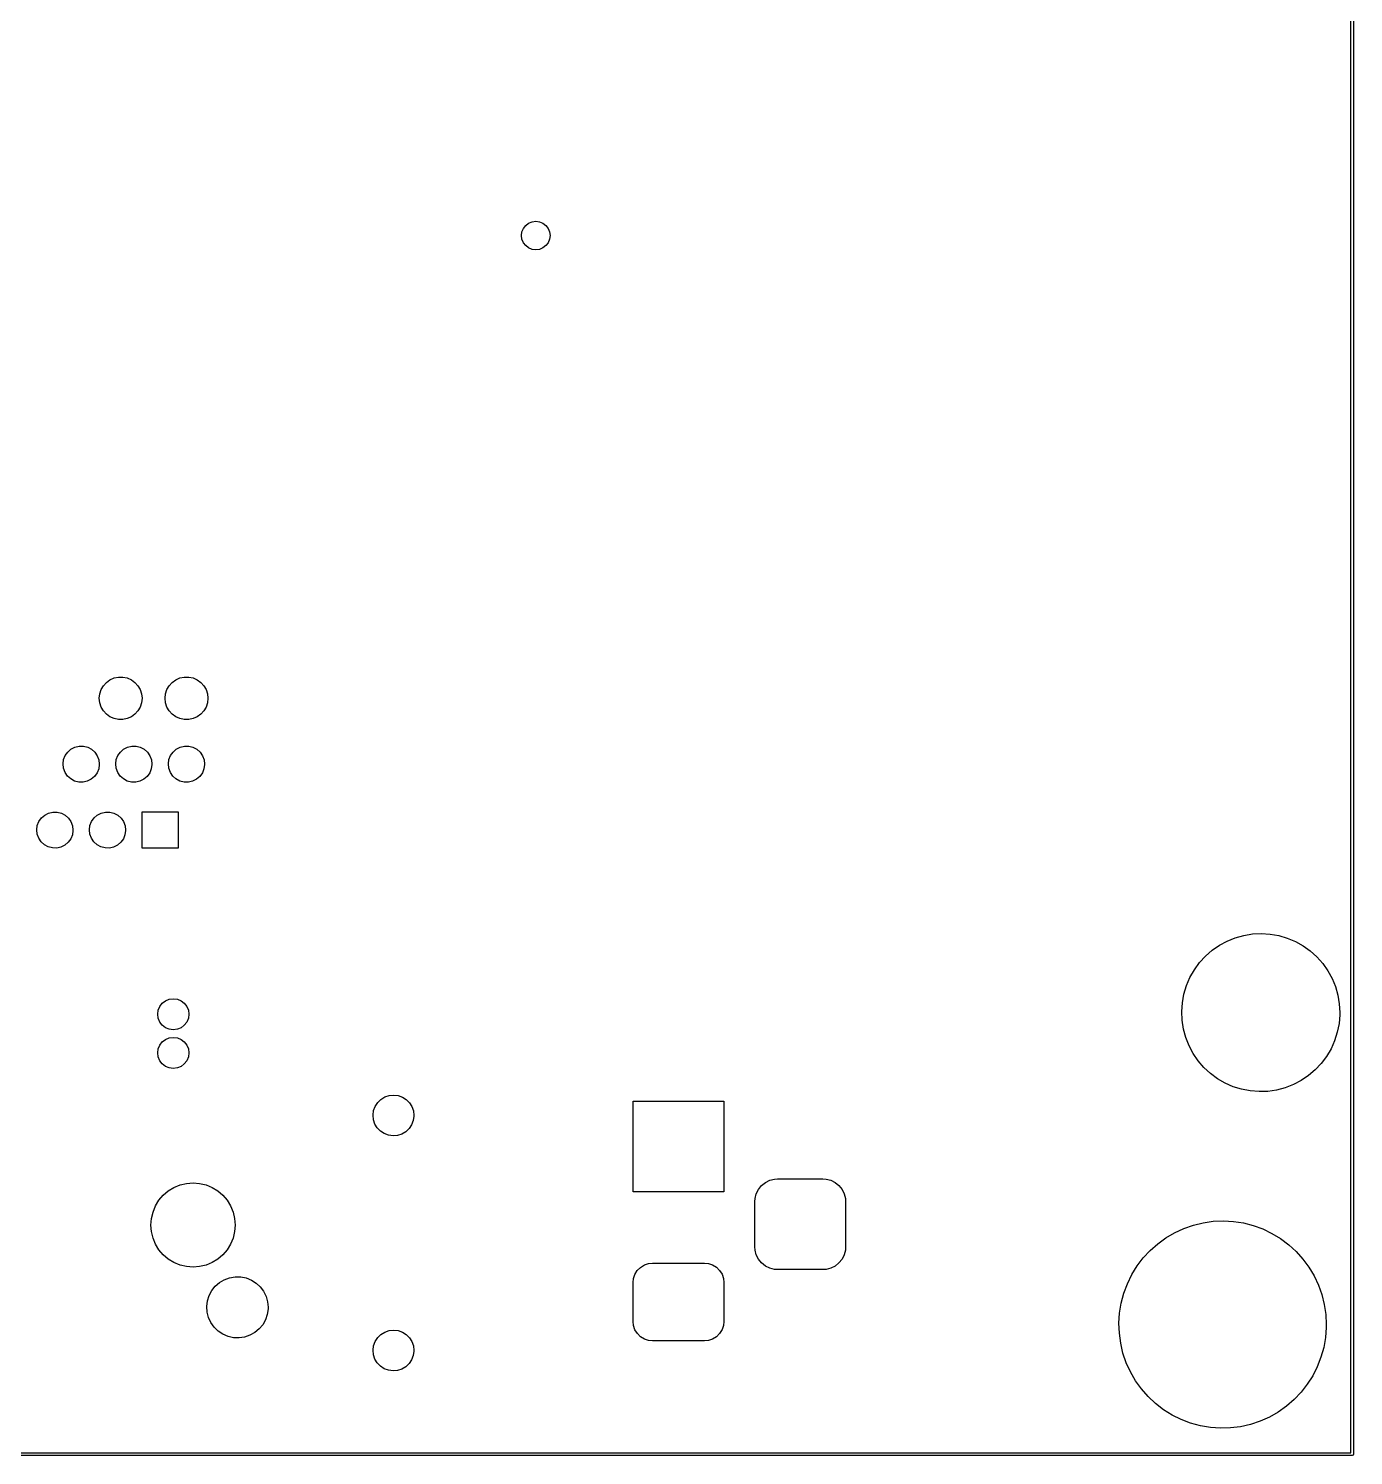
# Model space of a CAD drawing. Extents: x 0 to 4.25, y -4.33 to 0.
# Drawn here: x 2.241 to 4.254, y -4.333 to -2.165 of the extents above; entities that cross this region are included whole.
import ezdxf

# ---------------------------------------------------------------- set-up
doc = ezdxf.new("R2010")
doc.units = 0
doc.header["$MEASUREMENT"] = 0
doc.layers.add('BLACK', color=7, linetype='CONTINUOUS')

msp = doc.modelspace()

# ---------------------------------------------------------------- linework, layer by layer
at = {"layer": 'BLACK', "linetype": 'CONTINUOUS'}
for p, q in [((4.25394, 0), (4.25394, -4.33071)), ((4.25, -4.32874), (4.25, -0.001969)), ((2.99054, -2.4742), (2.9927, -2.46898)), ((2.9927, -2.46898), (2.99615, -2.46449)), ((2.99615, -2.46449), (3.00063, -2.46105)), ((3.00063, -2.46105), (3.00585, -2.45889)), ((3.00585, -2.45889), (3.01146, -2.45815)), ((3.01146, -2.45815), (3.01706, -2.45889)), ((3.01706, -2.45889), (3.02228, -2.46105)), ((3.02228, -2.46105), (3.02677, -2.46449)), ((3.02677, -2.46449), (3.03021, -2.46898)), ((3.03021, -2.46898), (3.03237, -2.4742)), ((2.9898, -2.4798), (2.99054, -2.4742)), ((2.99054, -2.48541), (2.9898, -2.4798)), ((2.9927, -2.49063), (2.99054, -2.48541)), ((2.99615, -2.49511), (2.9927, -2.49063)), ((3.03021, -2.49063), (3.02677, -2.49511)), ((3.03237, -2.48541), (3.03021, -2.49063)), ((3.03237, -2.4742), (3.03311, -2.4798)), ((3.03311, -2.4798), (3.03237, -2.48541)), ((3.00063, -2.49856), (2.99615, -2.49511)), ((3.00585, -2.50072), (3.00063, -2.49856)), ((3.01146, -2.50146), (3.00585, -2.50072)), ((3.01706, -2.50072), (3.01146, -2.50146)), ((3.02228, -2.49856), (3.01706, -2.50072)), ((3.02677, -2.49511), (3.02228, -2.49856)), ((2.35108, -3.16947), (2.35447, -3.16359)), ((2.35447, -3.16359), (2.35901, -3.15854)), ((2.35901, -3.15854), (2.36451, -3.15455)), ((2.36451, -3.15455), (2.37071, -3.15179)), ((2.37071, -3.15179), (2.37735, -3.15037)), ((2.37735, -3.15037), (2.38414, -3.15037)), ((2.38414, -3.15037), (2.39079, -3.15179)), ((2.39079, -3.15179), (2.39699, -3.15455)), ((2.39699, -3.15455), (2.40248, -3.15854)), ((2.40248, -3.15854), (2.40703, -3.16359)), ((2.40703, -3.16359), (2.41042, -3.16947)), ((2.45108, -3.16947), (2.45447, -3.16359)), ((2.45447, -3.16359), (2.45901, -3.15854)), ((2.45901, -3.15854), (2.46451, -3.15455)), ((2.46451, -3.15455), (2.47071, -3.15179)), ((2.47071, -3.15179), (2.47735, -3.15037)), ((2.47735, -3.15037), (2.48414, -3.15037)), ((2.48414, -3.15037), (2.49078, -3.15179)), ((2.49078, -3.15179), (2.49699, -3.15455)), ((2.49699, -3.15455), (2.50248, -3.15854)), ((2.50248, -3.15854), (2.50703, -3.16359)), ((2.50703, -3.16359), (2.51042, -3.16947)), ((2.34827, -3.18268), (2.34898, -3.17592)), ((2.34898, -3.18943), (2.34827, -3.18268)), ((2.34898, -3.17592), (2.35108, -3.16947)), ((2.41042, -3.16947), (2.41252, -3.17592)), ((2.41252, -3.17592), (2.41323, -3.18268)), ((2.41323, -3.18268), (2.41252, -3.18943)), ((2.44827, -3.18268), (2.44898, -3.17592)), ((2.44898, -3.18943), (2.44827, -3.18268)), ((2.44898, -3.17592), (2.45108, -3.16947)), ((2.51042, -3.16947), (2.51252, -3.17592)), ((2.51252, -3.17592), (2.51323, -3.18268)), ((2.51323, -3.18268), (2.51252, -3.18943)), ((2.35108, -3.19589), (2.34898, -3.18943)), ((2.35447, -3.20177), (2.35108, -3.19589)), ((2.35901, -3.20681), (2.35447, -3.20177)), ((2.36451, -3.21081), (2.35901, -3.20681)), ((2.40248, -3.20681), (2.39699, -3.21081)), ((2.40703, -3.20177), (2.40248, -3.20681)), ((2.41042, -3.19589), (2.40703, -3.20177)), ((2.41252, -3.18943), (2.41042, -3.19589)), ((2.45108, -3.19589), (2.44898, -3.18943)), ((2.45447, -3.20177), (2.45108, -3.19589)), ((2.45901, -3.20681), (2.45447, -3.20177)), ((2.46451, -3.21081), (2.45901, -3.20681)), ((2.50248, -3.20681), (2.49699, -3.21081)), ((2.50703, -3.20177), (2.50248, -3.20681)), ((2.51042, -3.19589), (2.50703, -3.20177)), ((2.51252, -3.18943), (2.51042, -3.19589)), ((2.37071, -3.21357), (2.36451, -3.21081)), ((2.37735, -3.21498), (2.37071, -3.21357)), ((2.38414, -3.21498), (2.37735, -3.21498)), ((2.39079, -3.21357), (2.38414, -3.21498)), ((2.39699, -3.21081), (2.39079, -3.21357)), ((2.47071, -3.21357), (2.46451, -3.21081)), ((2.47735, -3.21498), (2.47071, -3.21357)), ((2.48414, -3.21498), (2.47735, -3.21498)), ((2.49078, -3.21357), (2.48414, -3.21498)), ((2.49699, -3.21081), (2.49078, -3.21357)), ((2.29409, -3.27583), (2.29649, -3.26967)), ((2.29649, -3.26967), (2.3003, -3.26426)), ((2.3003, -3.26426), (2.30528, -3.25992)), ((2.30528, -3.25992), (2.31116, -3.25688)), ((2.31116, -3.25688), (2.31758, -3.25534)), ((2.31758, -3.25534), (2.3242, -3.25537)), ((2.3242, -3.25537), (2.33061, -3.25699)), ((2.33061, -3.25699), (2.33645, -3.26008)), ((2.33645, -3.26008), (2.34139, -3.26448)), ((2.34139, -3.26448), (2.34514, -3.26993)), ((2.34514, -3.26993), (2.34747, -3.27611)), ((2.37409, -3.27583), (2.37649, -3.26967)), ((2.37649, -3.26967), (2.3803, -3.26426)), ((2.3803, -3.26426), (2.38528, -3.25992)), ((2.38528, -3.25992), (2.39116, -3.25688)), ((2.39116, -3.25688), (2.39758, -3.25534)), ((2.39758, -3.25534), (2.4042, -3.25537)), ((2.4042, -3.25537), (2.41061, -3.25699)), ((2.41061, -3.25699), (2.41645, -3.26008)), ((2.41645, -3.26008), (2.42139, -3.26448)), ((2.42139, -3.26448), (2.42514, -3.26993)), ((2.42514, -3.26993), (2.42747, -3.27611)), ((2.45409, -3.27583), (2.45649, -3.26967)), ((2.45649, -3.26967), (2.4603, -3.26426)), ((2.4603, -3.26426), (2.46528, -3.25992)), ((2.46528, -3.25992), (2.47116, -3.25688)), ((2.47116, -3.25688), (2.47758, -3.25534)), ((2.47758, -3.25534), (2.4842, -3.25537)), ((2.4842, -3.25537), (2.49061, -3.25699)), ((2.49061, -3.25699), (2.49645, -3.26008)), ((2.49645, -3.26008), (2.50139, -3.26448)), ((2.50139, -3.26448), (2.50514, -3.26993)), ((2.50514, -3.26993), (2.50747, -3.27611)), ((2.29323, -3.28239), (2.29409, -3.27583)), ((2.29396, -3.28896), (2.29323, -3.28239)), ((2.29623, -3.29517), (2.29396, -3.28896)), ((2.34733, -3.2898), (2.34486, -3.29593)), ((2.34826, -3.28325), (2.34733, -3.2898)), ((2.34747, -3.27611), (2.34827, -3.28268)), ((2.34827, -3.28268), (2.34826, -3.28325)), ((2.37323, -3.28239), (2.37409, -3.27583)), ((2.37396, -3.28896), (2.37323, -3.28239)), ((2.37623, -3.29517), (2.37396, -3.28896)), ((2.42733, -3.2898), (2.42486, -3.29593)), ((2.42826, -3.28325), (2.42733, -3.2898)), ((2.42747, -3.27611), (2.42827, -3.28268)), ((2.42827, -3.28268), (2.42826, -3.28325)), ((2.45323, -3.28239), (2.45409, -3.27583)), ((2.45396, -3.28896), (2.45323, -3.28239)), ((2.45623, -3.29517), (2.45396, -3.28896)), ((2.50733, -3.2898), (2.50486, -3.29593)), ((2.50826, -3.28325), (2.50733, -3.2898)), ((2.50747, -3.27611), (2.50827, -3.28268)), ((2.50827, -3.28268), (2.50826, -3.28325)), ((2.29992, -3.30066), (2.29623, -3.29517)), ((2.30481, -3.30511), (2.29992, -3.30066)), ((2.31062, -3.30826), (2.30481, -3.30511)), ((2.31701, -3.30994), (2.31062, -3.30826)), ((2.32362, -3.31005), (2.31701, -3.30994)), ((2.33007, -3.30857), (2.32362, -3.31005)), ((2.33598, -3.3056), (2.33007, -3.30857)), ((2.34101, -3.3013), (2.33598, -3.3056)), ((2.34486, -3.29593), (2.34101, -3.3013)), ((2.37992, -3.30066), (2.37623, -3.29517)), ((2.38481, -3.30511), (2.37992, -3.30066)), ((2.39062, -3.30826), (2.38481, -3.30511)), ((2.39701, -3.30994), (2.39062, -3.30826)), ((2.40362, -3.31005), (2.39701, -3.30994)), ((2.41007, -3.30857), (2.40362, -3.31005)), ((2.41598, -3.3056), (2.41007, -3.30857)), ((2.42101, -3.3013), (2.41598, -3.3056)), ((2.42486, -3.29593), (2.42101, -3.3013)), ((2.45992, -3.30066), (2.45623, -3.29517)), ((2.46481, -3.30511), (2.45992, -3.30066)), ((2.47062, -3.30826), (2.46481, -3.30511)), ((2.47701, -3.30994), (2.47062, -3.30826)), ((2.48362, -3.31005), (2.47701, -3.30994)), ((2.49007, -3.30857), (2.48362, -3.31005)), ((2.49598, -3.3056), (2.49007, -3.30857)), ((2.50101, -3.3013), (2.49598, -3.3056)), ((2.50486, -3.29593), (2.50101, -3.3013)), ((2.26528, -3.35992), (2.27116, -3.35688)), ((2.27116, -3.35688), (2.27758, -3.35534)), ((2.27758, -3.35534), (2.2842, -3.35537)), ((2.2842, -3.35537), (2.29061, -3.35699)), ((2.29061, -3.35699), (2.29645, -3.36008)), ((2.34528, -3.35992), (2.35116, -3.35688)), ((2.35116, -3.35688), (2.35758, -3.35534)), ((2.35758, -3.35534), (2.3642, -3.35537)), ((2.3642, -3.35537), (2.37061, -3.35699)), ((2.37061, -3.35699), (2.37645, -3.36008)), ((2.41323, -3.4102), (2.41323, -3.35516)), ((2.41323, -3.35516), (2.46827, -3.35516)), ((2.46827, -3.35516), (2.46827, -3.4102)), ((2.25323, -3.38239), (2.25409, -3.37583)), ((2.25409, -3.37583), (2.25649, -3.36967)), ((2.25649, -3.36967), (2.2603, -3.36426)), ((2.2603, -3.36426), (2.26528, -3.35992)), ((2.29645, -3.36008), (2.30139, -3.36448)), ((2.30139, -3.36448), (2.30514, -3.36993)), ((2.30514, -3.36993), (2.30747, -3.37611)), ((2.30747, -3.37611), (2.30827, -3.38268)), ((2.33323, -3.38239), (2.33409, -3.37583)), ((2.33409, -3.37583), (2.33649, -3.36967)), ((2.33649, -3.36967), (2.3403, -3.36426)), ((2.3403, -3.36426), (2.34528, -3.35992)), ((2.37645, -3.36008), (2.38139, -3.36448)), ((2.38139, -3.36448), (2.38514, -3.36993)), ((2.38514, -3.36993), (2.38747, -3.37611)), ((2.38747, -3.37611), (2.38827, -3.38268)), ((2.25396, -3.38896), (2.25323, -3.38239)), ((2.25623, -3.39517), (2.25396, -3.38896)), ((2.25992, -3.40066), (2.25623, -3.39517)), ((2.26481, -3.40511), (2.25992, -3.40066)), ((2.30101, -3.4013), (2.29598, -3.4056)), ((2.30486, -3.39593), (2.30101, -3.4013)), ((2.30733, -3.3898), (2.30486, -3.39593)), ((2.30826, -3.38325), (2.30733, -3.3898)), ((2.30827, -3.38268), (2.30826, -3.38325)), ((2.33396, -3.38896), (2.33323, -3.38239)), ((2.33623, -3.39517), (2.33396, -3.38896)), ((2.33992, -3.40066), (2.33623, -3.39517)), ((2.34481, -3.40511), (2.33992, -3.40066)), ((2.38101, -3.4013), (2.37598, -3.4056)), ((2.38486, -3.39593), (2.38101, -3.4013)), ((2.38733, -3.3898), (2.38486, -3.39593)), ((2.38826, -3.38325), (2.38733, -3.3898)), ((2.38827, -3.38268), (2.38826, -3.38325)), ((2.27062, -3.40826), (2.26481, -3.40511)), ((2.27701, -3.40994), (2.27062, -3.40826)), ((2.28362, -3.41005), (2.27701, -3.40994)), ((2.29007, -3.40857), (2.28362, -3.41005)), ((2.29598, -3.4056), (2.29007, -3.40857)), ((2.35062, -3.40826), (2.34481, -3.40511)), ((2.35701, -3.40994), (2.35062, -3.40826)), ((2.36362, -3.41005), (2.35701, -3.40994)), ((2.37007, -3.40857), (2.36362, -3.41005)), ((2.37598, -3.4056), (2.37007, -3.40857)), ((2.46827, -3.4102), (2.41323, -3.4102)), ((4.05015, -3.55777), (4.06194, -3.55139)), ((4.06194, -3.55139), (4.07437, -3.54637)), ((4.07437, -3.54637), (4.08729, -3.54276)), ((4.08729, -3.54276), (4.10052, -3.54062)), ((4.10052, -3.54062), (4.11391, -3.53996)), ((4.11391, -3.53996), (4.12729, -3.54081)), ((4.12729, -3.54081), (4.14049, -3.54313)), ((4.14049, -3.54313), (4.15335, -3.54692)), ((4.15335, -3.54692), (4.16571, -3.55211)), ((4.16571, -3.55211), (4.17741, -3.55865)), ((4.02002, -3.58415), (4.02906, -3.57425)), ((4.02906, -3.57425), (4.03914, -3.56542)), ((4.03914, -3.56542), (4.05015, -3.55777)), ((4.17741, -3.55865), (4.18831, -3.56646)), ((4.18831, -3.56646), (4.19828, -3.57543)), ((4.19828, -3.57543), (4.20718, -3.58545)), ((4.00551, -3.60665), (4.01214, -3.59499)), ((4.01214, -3.59499), (4.02002, -3.58415)), ((4.20718, -3.58545), (4.2149, -3.59641)), ((4.2149, -3.59641), (4.22136, -3.60816)), ((3.99636, -3.6318), (4.00023, -3.61897)), ((4.00023, -3.61897), (4.00551, -3.60665)), ((4.22136, -3.60816), (4.22647, -3.62055)), ((2.44894, -3.64214), (2.45463, -3.63978)), ((2.45463, -3.63978), (2.46075, -3.63898)), ((2.46075, -3.63898), (2.46686, -3.63978)), ((2.46686, -3.63978), (2.47256, -3.64214)), ((3.99394, -3.64499), (3.99636, -3.6318)), ((4.22647, -3.62055), (4.23017, -3.63344)), ((4.23017, -3.63344), (4.2324, -3.64665)), ((2.43713, -3.6626), (2.43793, -3.65648)), ((2.43793, -3.66871), (2.43713, -3.6626)), ((2.43793, -3.65648), (2.44029, -3.65079)), ((2.44029, -3.65079), (2.44404, -3.6459)), ((2.44404, -3.6459), (2.44894, -3.64214)), ((2.47256, -3.64214), (2.47745, -3.6459)), ((2.47745, -3.6459), (2.48121, -3.65079)), ((2.48121, -3.65079), (2.48357, -3.65648)), ((2.48357, -3.65648), (2.48437, -3.6626)), ((2.48437, -3.6626), (2.48357, -3.66871)), ((3.993, -3.65836), (3.99394, -3.64499)), ((3.99357, -3.67176), (3.993, -3.65836)), ((4.2324, -3.64665), (4.23315, -3.66004)), ((4.23315, -3.66004), (4.2331, -3.66339)), ((2.44029, -3.67441), (2.43793, -3.66871)), ((2.44404, -3.6793), (2.44029, -3.67441)), ((2.44894, -3.68306), (2.44404, -3.6793)), ((2.45463, -3.68542), (2.44894, -3.68306)), ((2.47256, -3.68306), (2.46686, -3.68542)), ((2.47745, -3.6793), (2.47256, -3.68306)), ((2.48121, -3.67441), (2.47745, -3.6793)), ((2.48357, -3.66871), (2.48121, -3.67441)), ((3.99562, -3.68501), (3.99357, -3.67176)), ((4.23198, -3.67675), (4.22938, -3.6899)), ((4.2331, -3.66339), (4.23198, -3.67675)), ((2.44029, -3.70945), (2.44404, -3.70456)), ((2.44404, -3.70456), (2.44894, -3.7008)), ((2.44894, -3.7008), (2.45463, -3.69844)), ((2.46075, -3.68622), (2.45463, -3.68542)), ((2.45463, -3.69844), (2.46075, -3.69764)), ((2.46686, -3.68542), (2.46075, -3.68622)), ((2.46075, -3.69764), (2.46686, -3.69844)), ((2.46686, -3.69844), (2.47256, -3.7008)), ((2.47256, -3.7008), (2.47745, -3.70456)), ((2.47745, -3.70456), (2.48121, -3.70945)), ((3.99913, -3.69794), (3.99562, -3.68501)), ((4.00407, -3.71041), (3.99913, -3.69794)), ((4.22532, -3.70268), (4.21987, -3.71493)), ((4.22938, -3.6899), (4.22532, -3.70268)), ((2.43713, -3.72126), (2.43793, -3.71515)), ((2.43793, -3.72737), (2.43713, -3.72126)), ((2.43793, -3.71515), (2.44029, -3.70945)), ((2.44029, -3.73307), (2.43793, -3.72737)), ((2.48121, -3.70945), (2.48357, -3.71515)), ((2.48357, -3.72737), (2.48121, -3.73307)), ((2.48357, -3.71515), (2.48437, -3.72126)), ((2.48437, -3.72126), (2.48357, -3.72737)), ((4.01036, -3.72224), (4.00407, -3.71041)), ((4.01793, -3.7333), (4.01036, -3.72224)), ((4.21309, -3.72649), (4.20506, -3.73722)), ((4.21987, -3.71493), (4.21309, -3.72649)), ((2.44404, -3.73796), (2.44029, -3.73307)), ((2.44894, -3.74172), (2.44404, -3.73796)), ((2.45463, -3.74408), (2.44894, -3.74172)), ((2.46075, -3.74488), (2.45463, -3.74408)), ((2.46686, -3.74408), (2.46075, -3.74488)), ((2.47256, -3.74172), (2.46686, -3.74408)), ((2.47745, -3.73796), (2.47256, -3.74172)), ((2.48121, -3.73307), (2.47745, -3.73796)), ((4.02669, -3.74345), (4.01793, -3.7333)), ((4.03653, -3.75256), (4.02669, -3.74345)), ((4.19588, -3.747), (4.18567, -3.75569)), ((4.20506, -3.73722), (4.19588, -3.747)), ((4.04732, -3.76052), (4.03653, -3.75256)), ((4.05893, -3.76722), (4.04732, -3.76052)), ((4.07121, -3.77259), (4.05893, -3.76722)), ((4.16268, -3.76939), (4.15018, -3.77424)), ((4.17456, -3.76318), (4.16268, -3.76939)), ((4.18567, -3.75569), (4.17456, -3.76318)), ((2.77125, -3.79664), (2.77619, -3.7918)), ((2.77619, -3.7918), (2.78208, -3.78818)), ((2.78208, -3.78818), (2.78862, -3.78595)), ((2.78862, -3.78595), (2.79549, -3.78523)), ((2.79549, -3.78523), (2.80235, -3.78605)), ((2.80235, -3.78605), (2.80887, -3.78837)), ((2.80887, -3.78837), (2.8147, -3.79207)), ((2.8147, -3.79207), (2.81957, -3.79697)), ((4.08402, -3.77655), (4.07121, -3.77259)), ((4.09719, -3.77906), (4.08402, -3.77655)), ((4.11056, -3.78009), (4.09719, -3.77906)), ((4.12395, -3.77962), (4.11056, -3.78009)), ((4.13722, -3.77767), (4.12395, -3.77962)), ((4.15018, -3.77424), (4.13722, -3.77767)), ((2.76428, -3.8158), (2.76514, -3.80894)), ((2.76514, -3.80894), (2.76751, -3.80244)), ((2.76751, -3.80244), (2.77125, -3.79664)), ((2.81957, -3.79697), (2.82323, -3.80283)), ((2.82323, -3.80283), (2.82551, -3.80936)), ((2.82551, -3.80936), (2.82628, -3.81623)), ((3.15945, -3.93228), (3.15945, -3.79449)), ((3.15945, -3.79449), (3.29724, -3.79449)), ((3.29724, -3.79449), (3.29724, -3.93228)), ((2.76495, -3.82267), (2.76428, -3.8158)), ((2.76713, -3.82923), (2.76495, -3.82267)), ((2.77071, -3.83514), (2.76713, -3.82923)), ((2.77552, -3.84011), (2.77071, -3.83514)), ((2.81902, -3.83615), (2.81402, -3.84092)), ((2.82285, -3.8304), (2.81902, -3.83615)), ((2.8253, -3.82394), (2.82285, -3.8304)), ((2.82626, -3.81709), (2.8253, -3.82394)), ((2.82628, -3.81623), (2.82626, -3.81709)), ((2.7813, -3.8439), (2.77552, -3.84011)), ((2.78778, -3.84631), (2.7813, -3.8439)), ((2.79463, -3.84722), (2.78778, -3.84631)), ((2.80151, -3.8466), (2.79463, -3.84722)), ((2.80808, -3.84446), (2.80151, -3.8466)), ((2.81402, -3.84092), (2.80808, -3.84446)), ((2.4617, -3.92567), (2.47098, -3.92183)), ((2.47098, -3.92183), (2.48074, -3.91949)), ((2.48074, -3.91949), (2.49075, -3.9187)), ((2.49075, -3.9187), (2.50076, -3.91949)), ((2.50076, -3.91949), (2.51052, -3.92183)), ((2.51052, -3.92183), (2.51979, -3.92567)), ((3.34992, -3.92849), (3.35458, -3.92269)), ((3.35458, -3.92269), (3.36038, -3.91803)), ((3.36038, -3.91803), (3.36704, -3.91472)), ((3.36704, -3.91472), (3.37426, -3.91292)), ((3.37426, -3.91292), (3.37894, -3.9126)), ((3.37894, -3.9126), (3.44783, -3.9126)), ((3.44783, -3.9126), (3.45251, -3.91292)), ((3.45251, -3.91292), (3.45973, -3.91472)), ((3.45973, -3.91472), (3.46639, -3.91803)), ((3.46639, -3.91803), (3.47219, -3.92269)), ((3.47219, -3.92269), (3.47686, -3.92849)), ((2.43899, -3.94507), (2.44551, -3.93744)), ((2.44551, -3.93744), (2.45314, -3.93092)), ((2.45314, -3.93092), (2.4617, -3.92567)), ((2.51979, -3.92567), (2.52835, -3.93092)), ((2.52835, -3.93092), (2.53599, -3.93744)), ((2.53599, -3.93744), (2.54251, -3.94507)), ((3.29724, -3.93228), (3.15945, -3.93228)), ((3.34449, -3.94705), (3.34481, -3.94237)), ((3.34481, -3.94237), (3.34661, -3.93515)), ((3.34661, -3.93515), (3.34992, -3.92849)), ((3.47686, -3.92849), (3.48016, -3.93515)), ((3.48016, -3.93515), (3.48196, -3.94237)), ((3.48196, -3.94237), (3.48228, -3.94705)), ((2.42756, -3.97267), (2.4299, -3.96291)), ((2.4299, -3.96291), (2.43374, -3.95363)), ((2.43374, -3.95363), (2.43899, -3.94507)), ((2.54251, -3.94507), (2.54775, -3.95363)), ((2.54775, -3.95363), (2.55159, -3.96291)), ((2.55159, -3.96291), (2.55394, -3.97267)), ((3.34449, -4.01594), (3.34449, -3.94705)), ((3.48228, -3.94705), (3.48228, -4.01594)), ((2.42677, -3.98268), (2.42756, -3.97267)), ((2.42756, -3.99269), (2.42677, -3.98268)), ((2.55394, -3.97267), (2.55472, -3.98268)), ((2.55472, -3.98268), (2.55394, -3.99269)), ((3.98216, -3.9943), (3.99612, -3.98785)), ((3.99612, -3.98785), (4.01065, -3.98279)), ((4.01065, -3.98279), (4.02561, -3.97917)), ((4.02561, -3.97917), (4.04085, -3.97703)), ((4.04085, -3.97703), (4.05622, -3.97638)), ((4.05622, -3.97638), (4.07158, -3.97724)), ((4.07158, -3.97724), (4.08678, -3.97959)), ((4.08678, -3.97959), (4.10169, -3.98342)), ((4.10169, -3.98342), (4.11614, -3.98868)), ((2.4299, -4.00245), (2.42756, -3.99269)), ((2.43374, -4.01172), (2.4299, -4.00245)), ((2.55159, -4.00245), (2.54775, -4.01172)), ((2.55394, -3.99269), (2.55159, -4.00245)), ((3.95644, -4.01113), (3.96889, -4.00208)), ((3.96889, -4.00208), (3.98216, -3.9943)), ((4.11614, -3.98868), (4.13002, -3.99533)), ((4.13002, -3.99533), (4.14318, -4.0033)), ((4.14318, -4.0033), (4.1555, -4.01252)), ((2.43899, -4.02028), (2.43374, -4.01172)), ((2.44551, -4.02792), (2.43899, -4.02028)), ((2.45314, -4.03444), (2.44551, -4.02792)), ((2.53599, -4.02792), (2.52835, -4.03444)), ((2.54251, -4.02028), (2.53599, -4.02792)), ((2.54775, -4.01172), (2.54251, -4.02028)), ((3.34481, -4.02062), (3.34449, -4.01594)), ((3.34661, -4.02784), (3.34481, -4.02062)), ((3.34992, -4.0345), (3.34661, -4.02784)), ((3.48016, -4.02784), (3.47686, -4.0345)), ((3.48196, -4.02062), (3.48016, -4.02784)), ((3.48228, -4.01594), (3.48196, -4.02062)), ((3.93448, -4.03263), (3.94493, -4.02134)), ((3.94493, -4.02134), (3.95644, -4.01113)), ((4.1555, -4.01252), (4.16686, -4.02289)), ((4.16686, -4.02289), (4.17716, -4.03433)), ((2.4617, -4.03968), (2.45314, -4.03444)), ((2.47098, -4.04352), (2.4617, -4.03968)), ((2.48074, -4.04587), (2.47098, -4.04352)), ((2.49075, -4.04665), (2.48074, -4.04587)), ((2.50076, -4.04587), (2.49075, -4.04665)), ((2.51052, -4.04352), (2.50076, -4.04587)), ((2.51979, -4.03968), (2.51052, -4.04352)), ((2.52835, -4.03444), (2.51979, -4.03968)), ((3.16222, -4.0576), (3.1658, -4.05178)), ((3.1658, -4.05178), (3.17064, -4.04694)), ((3.17064, -4.04694), (3.17645, -4.04334)), ((3.17645, -4.04334), (3.18294, -4.04118)), ((3.18294, -4.04118), (3.18898, -4.04055)), ((3.18898, -4.04055), (3.26772, -4.04055)), ((3.26772, -4.04055), (3.2737, -4.04116)), ((3.2737, -4.04116), (3.2802, -4.04332)), ((3.2802, -4.04332), (3.28602, -4.04691)), ((3.28602, -4.04691), (3.29086, -4.05174)), ((3.29086, -4.05174), (3.29446, -4.05755)), ((3.35458, -4.0403), (3.34992, -4.0345)), ((3.36038, -4.04497), (3.35458, -4.0403)), ((3.36704, -4.04827), (3.36038, -4.04497)), ((3.37426, -4.05007), (3.36704, -4.04827)), ((3.37894, -4.05039), (3.37426, -4.05007)), ((3.44783, -4.05039), (3.37894, -4.05039)), ((3.45251, -4.05007), (3.44783, -4.05039)), ((3.45973, -4.04827), (3.45251, -4.05007)), ((3.46639, -4.04497), (3.45973, -4.04827)), ((3.47219, -4.0403), (3.46639, -4.04497)), ((3.47686, -4.0345), (3.47219, -4.0403)), ((3.91712, -4.05799), (3.92518, -4.04489)), ((3.92518, -4.04489), (3.93448, -4.03263)), ((4.17716, -4.03433), (4.18629, -4.04671)), ((4.18629, -4.04671), (4.19416, -4.05993)), ((2.52453, -4.07566), (2.53093, -4.07005)), ((2.53093, -4.07005), (2.53825, -4.0657)), ((2.53825, -4.0657), (2.54623, -4.06276)), ((2.54623, -4.06276), (2.55462, -4.06131)), ((2.55462, -4.06131), (2.56313, -4.06143)), ((2.56313, -4.06143), (2.57148, -4.06309)), ((2.57148, -4.06309), (2.57938, -4.06624)), ((2.57938, -4.06624), (2.58658, -4.07078)), ((2.58658, -4.07078), (2.59283, -4.07656)), ((3.15945, -4.07008), (3.16006, -4.06409)), ((3.15945, -4.12913), (3.15945, -4.07008)), ((3.16006, -4.06409), (3.16222, -4.0576)), ((3.29446, -4.05755), (3.29662, -4.06404)), ((3.29662, -4.06404), (3.29724, -4.07008)), ((3.29724, -4.07008), (3.29724, -4.12913)), ((3.90501, -4.08624), (3.91037, -4.07182)), ((3.91037, -4.07182), (3.91712, -4.05799)), ((4.19416, -4.05993), (4.20072, -4.07385)), ((4.20072, -4.07385), (4.20588, -4.08834)), ((2.51278, -4.09801), (2.5153, -4.08988)), ((2.5153, -4.08988), (2.51926, -4.08235)), ((2.51926, -4.08235), (2.52453, -4.07566)), ((2.59283, -4.07656), (2.59792, -4.08338)), ((2.59792, -4.08338), (2.60168, -4.09101)), ((2.60168, -4.09101), (2.60399, -4.0992)), ((3.90108, -4.10112), (3.90501, -4.08624)), ((4.20588, -4.08834), (4.2096, -4.10327)), ((2.51178, -4.10646), (2.51278, -4.09801)), ((2.51233, -4.11495), (2.51178, -4.10646)), ((2.51443, -4.1232), (2.51233, -4.11495)), ((2.60471, -4.11011), (2.60349, -4.11853)), ((2.60399, -4.0992), (2.60477, -4.10768)), ((2.60477, -4.10768), (2.60471, -4.11011)), ((3.89765, -4.13166), (3.89862, -4.1163)), ((3.89862, -4.1163), (3.90108, -4.10112)), ((4.2096, -4.10327), (4.21185, -4.11849)), ((2.51799, -4.13093), (2.51443, -4.1232)), ((2.5229, -4.13788), (2.51799, -4.13093)), ((2.529, -4.14382), (2.5229, -4.13788)), ((2.59659, -4.13402), (2.59115, -4.14056)), ((2.60075, -4.12659), (2.59659, -4.13402)), ((2.60349, -4.11853), (2.60075, -4.12659)), ((3.16007, -4.13517), (3.15945, -4.12913)), ((3.16224, -4.14166), (3.16007, -4.13517)), ((3.29663, -4.13512), (3.29448, -4.14161)), ((3.29724, -4.12913), (3.29663, -4.13512)), ((3.89819, -4.14704), (3.89765, -4.13166)), ((4.21254, -4.13826), (4.21136, -4.1536)), ((4.21185, -4.11849), (4.2126, -4.13386)), ((4.2126, -4.13386), (4.21254, -4.13826)), ((2.53608, -4.14855), (2.529, -4.14382)), ((2.5439, -4.15191), (2.53608, -4.14855)), ((2.5522, -4.15379), (2.5439, -4.15191)), ((2.5607, -4.15412), (2.5522, -4.15379)), ((2.56912, -4.1529), (2.5607, -4.15412)), ((2.57718, -4.15016), (2.56912, -4.1529)), ((2.58461, -4.146), (2.57718, -4.15016)), ((2.59115, -4.14056), (2.58461, -4.146)), ((2.76514, -4.16594), (2.76751, -4.15944)), ((2.76751, -4.15944), (2.77125, -4.15364)), ((2.77125, -4.15364), (2.77619, -4.1488)), ((2.77619, -4.1488), (2.78208, -4.14518)), ((2.78208, -4.14518), (2.78862, -4.14295)), ((2.78862, -4.14295), (2.79549, -4.14223)), ((2.79549, -4.14223), (2.80235, -4.14305)), ((2.80235, -4.14305), (2.80887, -4.14537)), ((2.80887, -4.14537), (2.8147, -4.14907)), ((2.8147, -4.14907), (2.81957, -4.15397)), ((2.81957, -4.15397), (2.82323, -4.15983)), ((2.82323, -4.15983), (2.82551, -4.16636)), ((3.16584, -4.14747), (3.16224, -4.14166)), ((3.17068, -4.15231), (3.16584, -4.14747)), ((3.1765, -4.15589), (3.17068, -4.15231)), ((3.18299, -4.15805), (3.1765, -4.15589)), ((3.18898, -4.15866), (3.18299, -4.15805)), ((3.26772, -4.15866), (3.18898, -4.15866)), ((3.27375, -4.15804), (3.26772, -4.15866)), ((3.28024, -4.15587), (3.27375, -4.15804)), ((3.28606, -4.15227), (3.28024, -4.15587)), ((3.29089, -4.14743), (3.28606, -4.15227)), ((3.29448, -4.14161), (3.29089, -4.14743)), ((3.90022, -4.16229), (3.89819, -4.14704)), ((4.21136, -4.1536), (4.20868, -4.16875)), ((2.76428, -4.1728), (2.76514, -4.16594)), ((2.76495, -4.17967), (2.76428, -4.1728)), ((2.76713, -4.18623), (2.76495, -4.17967)), ((2.8253, -4.18094), (2.82285, -4.1874)), ((2.82626, -4.17409), (2.8253, -4.18094)), ((2.82551, -4.16636), (2.82628, -4.17323)), ((2.82628, -4.17323), (2.82626, -4.17409)), ((3.90374, -4.17727), (3.90022, -4.16229)), ((3.9087, -4.19183), (3.90374, -4.17727)), ((4.20868, -4.16875), (4.20455, -4.18357)), ((2.77071, -4.19214), (2.76713, -4.18623)), ((2.77552, -4.19711), (2.77071, -4.19214)), ((2.7813, -4.2009), (2.77552, -4.19711)), ((2.78778, -4.20331), (2.7813, -4.2009)), ((2.79463, -4.20422), (2.78778, -4.20331)), ((2.80151, -4.2036), (2.79463, -4.20422)), ((2.80808, -4.20146), (2.80151, -4.2036)), ((2.81402, -4.19792), (2.80808, -4.20146)), ((2.81902, -4.19315), (2.81402, -4.19792)), ((2.82285, -4.1874), (2.81902, -4.19315)), ((3.91505, -4.20584), (3.9087, -4.19183)), ((4.19898, -4.19791), (4.19205, -4.21164)), ((4.20455, -4.18357), (4.19898, -4.19791)), ((3.92275, -4.21917), (3.91505, -4.20584)), ((3.9317, -4.23168), (3.92275, -4.21917)), ((4.1838, -4.22464), (4.17433, -4.23676)), ((4.19205, -4.21164), (4.1838, -4.22464)), ((3.94184, -4.24325), (3.9317, -4.23168)), ((3.95305, -4.25379), (3.94184, -4.24325)), ((4.16372, -4.2479), (4.15207, -4.25795)), ((4.17433, -4.23676), (4.16372, -4.2479)), ((3.96524, -4.26317), (3.95305, -4.25379)), ((3.97829, -4.27133), (3.96524, -4.26317)), ((4.1395, -4.26682), (4.12612, -4.27442)), ((4.15207, -4.25795), (4.1395, -4.26682)), ((3.99207, -4.27817), (3.97829, -4.27133)), ((4.00645, -4.28363), (3.99207, -4.27817)), ((4.0213, -4.28766), (4.00645, -4.28363)), ((4.03647, -4.29023), (4.0213, -4.28766)), ((4.05182, -4.2913), (4.03647, -4.29023)), ((4.0672, -4.29087), (4.05182, -4.2913)), ((4.08246, -4.28895), (4.0672, -4.29087)), ((4.09747, -4.28554), (4.08246, -4.28895)), ((4.11207, -4.28068), (4.09747, -4.28554)), ((4.12612, -4.27442), (4.11207, -4.28068)), ((4.25197, -4.33268), (0, -4.33268)), ((0.001969, -4.32874), (4.25, -4.32874)), ((4.25336, -4.3321), (4.25197, -4.33268)), ((4.25394, -4.33071), (4.25336, -4.3321))]:
    msp.add_line(p, q, dxfattribs=at)

doc.saveas('drawing.dxf')
